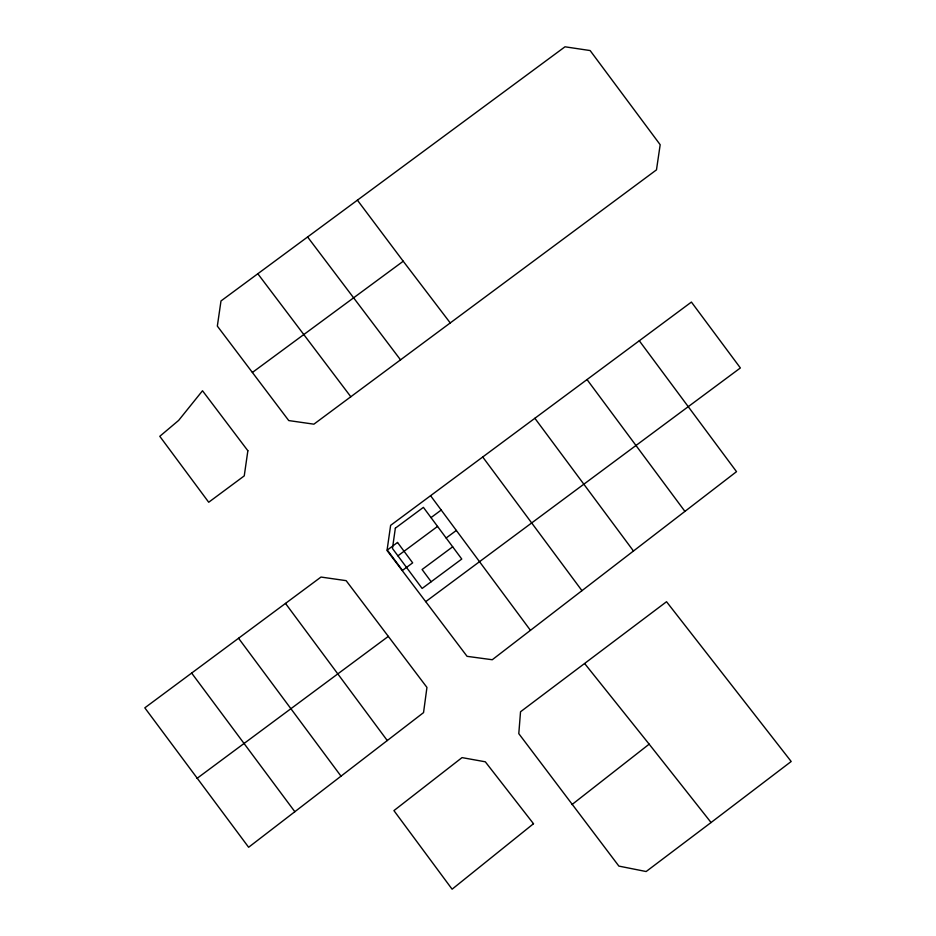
<?xml version="1.0" encoding="UTF-8"?>
<svg xmlns="http://www.w3.org/2000/svg" width="936" height="936" viewBox="0 0 936 936"><rect width="100%" height="100%" fill="white"/><g stroke="black" fill="none" stroke-linecap="round" stroke-linejoin="round"><path stroke-width="1.4" d="M571.99 804.562L649.163 744.167L711.067 822.51L791.189 761.495L666.537 601.719L520.533 711.758L518.79 733.637L618.883 866.104L646.144 871.533L711.067 822.51M294.84 811.711L423.54 712.612L426.945 687.422L346.144 580.659L321.001 577.056L144.811 707.838L248.625 847.267L294.84 811.711L191.634 673.054M639.3 340.774L736.515 471.662L492.266 659.74L467.076 656.335L387.024 550.497L390.628 525.353L691.412 302.071L740.376 367.953L425.728 601.637M350.813 396.747L313.888 424.172L288.744 420.568L217.339 326.102L220.99 300.959L564.993 46.8L590.136 50.556L660.184 144.729L656.475 169.861L350.813 396.747L257.809 273.733M431.016 517.608L441.207 510.05M397.905 555.832L437.545 526.418M446.144 538.001L456.347 530.443M452.673 546.811L422.089 569.509L431.168 581.747M388.346 636.375L197.016 778.389M450.263 322.955L403.229 261.238L252.381 372.469M584.883 663.823L649.163 744.167M400.538 359.869L307.593 236.96M357.412 200.187L403.229 261.238M684.918 511.384L587.036 379.583M633.461 551L534.877 418.287M581.958 590.663L482.719 456.99M285.492 603.416L387.282 740.552M238.563 638.258L341.008 776.155M430.56 495.694L530.455 630.337M247.864 450.742L244.249 475.886L208.705 502.246L159.787 436.316L178.636 420.416L202.504 390.757L247.864 450.742M395.355 528.161L392.453 548.473L422.124 588.451L461.764 559.038L423.4 507.359L395.355 528.161M533.497 823.727L452.1 889.2L393.927 810.611L462.033 757.61L485.304 761.799L533.497 823.727M397.531 542.459L387.328 550.029L402.468 570.422L412.659 562.852L397.531 542.459"/></g></svg>
